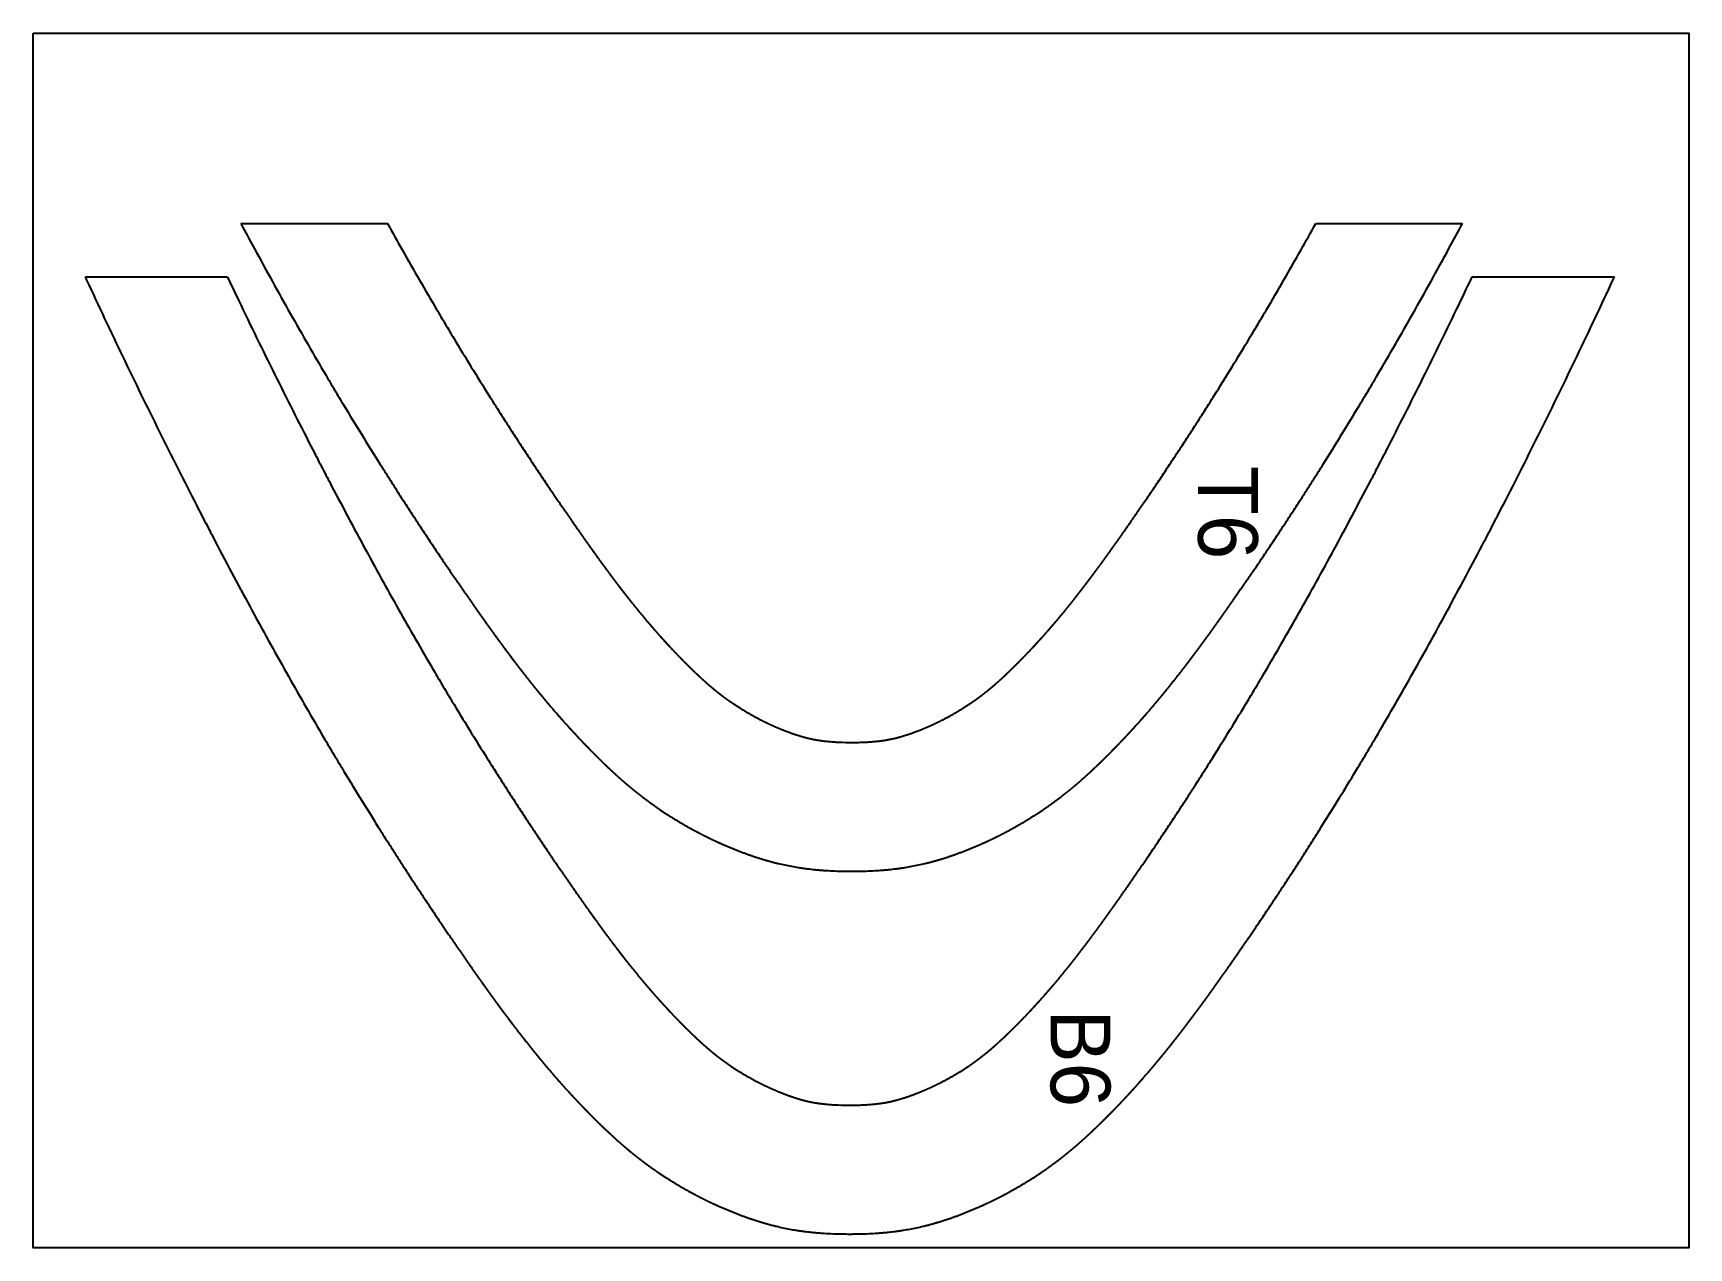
# Model space of a CAD drawing. Header units: inches. Extents: x -258 to 221, y -290 to -19.
# Drawn here: x -86.79 to -41.79, y -290.05 to -257.05 of the extents above; entities that cross this region are included whole.
import ezdxf

# ---------------------------------------------------------------- set-up
doc = ezdxf.new("R2010")
doc.units = ezdxf.units.IN
doc.header["$MEASUREMENT"] = 0

msp = doc.modelspace()

# ---------------------------------------------------------------- linework, layer by layer
for p, q in [((-81.146, -262.226), (-77.161, -262.226)), ((-51.934, -262.226), (-47.949, -262.226)), ((-85.381, -263.673), (-81.515, -263.673)), ((-47.682, -263.673), (-43.816, -263.673))]:
    msp.add_line(p, q)
msp.add_lwpolyline([(-86.793, -257.053), (-41.793, -257.053), (-41.793, -290.053), (-86.793, -290.053)], close=True)
at = {"color": 7, "linetype": 'Continuous', "lineweight": 25}
for points, degree, knots in [([(-81.146, -262.226), (-81.025, -262.452), (-80.738, -262.984), (-80.29, -263.802), (-79.805, -264.671), (-79.322, -265.517), (-78.92, -266.205), (-78.6, -266.746), (-78.275, -267.287), (-77.864, -267.961), (-77.445, -268.634), (-77.107, -269.169), (-76.851, -269.569), (-76.593, -269.967), (-76.377, -270.297), (-76.204, -270.561), (-76.073, -270.758), (-75.943, -270.954), (-75.812, -271.149), (-75.702, -271.313), (-75.612, -271.447), (-75.544, -271.546), (-75.47, -271.655), (-75.389, -271.773), (-75.316, -271.881), (-75.254, -271.972), (-75.221, -272.019), (-75.205, -272.043)], 3, [0.8168184, 0.8168184, 0.8168184, 0.8168184, 0.8281351, 0.8437605, 0.8593859, 0.8750113, 0.8906367, 0.8984494, 0.9062622, 0.9218876, 0.937513, 0.9453257, 0.9531384, 0.9609511, 0.9687638, 0.9726702, 0.9765765, 0.9804829, 0.9843892, 0.9882956, 0.9902488, 0.992202, 0.9941551, 0.9961083, 0.9980615, 0.9990381, 1.0000147, 1.0000147, 1.0000147, 1.0000147]), ([(-77.161, -262.226), (-77.026, -262.469), (-76.735, -262.989), (-76.29, -263.768), (-75.903, -264.432), (-75.594, -264.952), (-75.282, -265.474), (-74.885, -266.124), (-74.481, -266.773), (-74.155, -267.289), (-73.908, -267.674), (-73.66, -268.058), (-73.452, -268.377), (-73.284, -268.63), (-73.159, -268.82), (-73.033, -269.009), (-72.907, -269.198), (-72.8, -269.356), (-72.714, -269.484), (-72.649, -269.579), (-72.579, -269.683), (-72.5, -269.797), (-72.429, -269.902), (-72.368, -269.99), (-72.336, -270.037), (-72.32, -270.06)], 3, [0.8460109, 0.8460109, 0.8460109, 0.8460109, 0.8593667, 0.8749914, 0.8906161, 0.8984284, 0.9062408, 0.9218655, 0.9374902, 0.9453025, 0.9531148, 0.9609272, 0.9687395, 0.9726457, 0.9765519, 0.980458, 0.9843642, 0.9882704, 0.9902235, 0.9921765, 0.9941296, 0.9960827, 0.9980358, 0.9990123, 0.9999889, 0.9999889, 0.9999889, 0.9999889]), ([(-56.775, -270.06), (-56.766, -270.048), (-56.748, -270.022), (-56.715, -269.973), (-56.675, -269.914), (-56.629, -269.848), (-56.572, -269.765), (-56.509, -269.671), (-56.423, -269.546), (-56.315, -269.386), (-56.188, -269.197), (-56.062, -269.008), (-55.936, -268.819), (-55.81, -268.629), (-55.642, -268.375), (-55.434, -268.056), (-55.185, -267.672), (-54.939, -267.286), (-54.612, -266.769), (-54.207, -266.12), (-53.811, -265.469), (-53.498, -264.947), (-53.188, -264.426), (-52.801, -263.761), (-52.358, -262.984), (-52.068, -262.466), (-51.934, -262.226)], 3, [0.0000108, 0.0000108, 0.0000108, 0.0000108, 0.000499, 0.0009873, 0.0019638, 0.0029404, 0.0039169, 0.00587, 0.0078231, 0.0117293, 0.0156354, 0.0195416, 0.0234478, 0.0273539, 0.0312601, 0.0390724, 0.0468848, 0.0546971, 0.0625095, 0.0781341, 0.0937588, 0.1015711, 0.1093835, 0.1250082, 0.1406328, 0.1538315, 0.1538315, 0.1538315, 0.1538315]), ([(-53.89, -272.043), (-53.873, -272.018), (-53.837, -271.966), (-53.772, -271.87), (-53.696, -271.76), (-53.616, -271.642), (-53.526, -271.51), (-53.415, -271.345), (-53.283, -271.149), (-53.152, -270.953), (-53.021, -270.756), (-52.89, -270.559), (-52.717, -270.296), (-52.5, -269.965), (-52.243, -269.566), (-51.986, -269.166), (-51.647, -268.63), (-51.228, -267.957), (-50.817, -267.282), (-50.492, -266.74), (-50.171, -266.199), (-49.769, -265.51), (-49.286, -264.663), (-48.8, -263.793), (-48.353, -262.977), (-48.068, -262.448), (-47.949, -262.226)], 3, [-0.0000142, -0.0000142, -0.0000142, -0.0000142, 0.0009624, 0.001939, 0.0038922, 0.0058453, 0.0077985, 0.0117049, 0.0156112, 0.0195176, 0.0234239, 0.0273303, 0.0312367, 0.0390494, 0.0468621, 0.0546748, 0.0624875, 0.0781129, 0.0937384, 0.1015511, 0.1093638, 0.1249892, 0.1406147, 0.1562401, 0.1718655, 0.1829995, 0.1829995, 0.1829995, 0.1829995]), ([(-85.381, -263.673), (-85.367, -263.703), (-85.027, -264.437), (-84.522, -265.507), (-83.863, -266.867), (-83.365, -267.878), (-82.862, -268.882), (-82.439, -269.711), (-82.099, -270.37), (-81.757, -271.026), (-81.335, -271.826), (-80.835, -272.756), (-80.341, -273.657), (-79.855, -274.526), (-79.372, -275.372), (-78.971, -276.06), (-78.651, -276.601), (-78.326, -277.142), (-77.915, -277.816), (-77.496, -278.489), (-77.157, -279.024), (-76.902, -279.424), (-76.644, -279.822), (-76.428, -280.152), (-76.255, -280.416), (-76.124, -280.612), (-75.994, -280.809), (-75.863, -281.004), (-75.752, -281.168), (-75.662, -281.301), (-75.595, -281.4), (-75.521, -281.509), (-75.44, -281.628), (-75.367, -281.736), (-75.304, -281.826), (-75.272, -281.874), (-75.256, -281.898)], 3, [0.6861811, 0.6861811, 0.6861811, 0.6861811, 0.6875063, 0.7187571, 0.7343825, 0.750008, 0.7656334, 0.7812588, 0.7890715, 0.7968842, 0.8125096, 0.8281351, 0.8437605, 0.8593859, 0.8750113, 0.8906367, 0.8984494, 0.9062622, 0.9218876, 0.937513, 0.9453257, 0.9531384, 0.9609511, 0.9687638, 0.9726702, 0.9765765, 0.9804829, 0.9843892, 0.9882956, 0.9902488, 0.992202, 0.9941551, 0.9961083, 0.9980615, 0.9990381, 1.0000147, 1.0000147, 1.0000147, 1.0000147]), ([(-81.515, -263.673), (-81.411, -263.893), (-81.145, -264.448), (-80.718, -265.331), (-80.231, -266.32), (-79.739, -267.302), (-79.326, -268.113), (-78.993, -268.757), (-78.658, -269.399), (-78.246, -270.179), (-77.759, -271.086), (-77.279, -271.961), (-76.808, -272.804), (-76.341, -273.622), (-75.954, -274.286), (-75.645, -274.807), (-75.332, -275.329), (-74.936, -275.979), (-74.532, -276.628), (-74.205, -277.143), (-73.959, -277.529), (-73.711, -277.913), (-73.502, -278.231), (-73.335, -278.485), (-73.209, -278.675), (-73.083, -278.864), (-72.957, -279.053), (-72.851, -279.21), (-72.764, -279.339), (-72.7, -279.434), (-72.63, -279.537), (-72.551, -279.652), (-72.48, -279.757), (-72.419, -279.845), (-72.387, -279.892), (-72.371, -279.915)], 3, [0.7086018, 0.7086018, 0.7086018, 0.7086018, 0.7187446, 0.7343693, 0.749994, 0.7656186, 0.7812433, 0.7890557, 0.796868, 0.8124927, 0.8281174, 0.8437421, 0.8593667, 0.8749914, 0.8906161, 0.8984284, 0.9062408, 0.9218655, 0.9374902, 0.9453025, 0.9531148, 0.9609272, 0.9687395, 0.9726457, 0.9765519, 0.980458, 0.9843642, 0.9882704, 0.9902235, 0.9921765, 0.9941296, 0.9960827, 0.9980358, 0.9990123, 0.9999889, 0.9999889, 0.9999889, 0.9999889]), ([(-55.379, -277.748), (-55.332, -277.674), (-55.201, -277.472), (-54.989, -277.141), (-54.662, -276.624), (-54.258, -275.975), (-53.861, -275.324), (-53.548, -274.802), (-53.239, -274.28), (-52.852, -273.616), (-52.384, -272.796), (-51.913, -271.953), (-51.433, -271.076), (-50.945, -270.169), (-50.532, -269.387), (-50.198, -268.745), (-49.864, -268.1), (-49.451, -267.288), (-48.959, -266.306), (-48.471, -265.316), (-48.046, -264.438), (-47.784, -263.888), (-47.682, -263.673)], 3, [0.0423906, 0.0423906, 0.0423906, 0.0423906, 0.0468848, 0.0546971, 0.0625095, 0.0781341, 0.0937588, 0.1015711, 0.1093835, 0.1250082, 0.1406328, 0.1562575, 0.1718822, 0.1875069, 0.2031315, 0.2109439, 0.2187562, 0.2343809, 0.2500056, 0.2656302, 0.2812549, 0.2911614, 0.2911614, 0.2911614, 0.2911614]), ([(-51.241, -277.748), (-51.088, -277.499), (-50.855, -277.115), (-50.543, -276.595), (-50.222, -276.054), (-49.82, -275.365), (-49.337, -274.518), (-48.85, -273.647), (-48.357, -272.746), (-47.856, -271.815), (-47.433, -271.014), (-47.091, -270.358), (-46.75, -269.698), (-46.327, -268.868), (-45.824, -267.864), (-45.326, -266.852), (-44.668, -265.491), (-44.165, -264.426), (-43.827, -263.698), (-43.816, -263.673)], 3, [0.0793461, 0.0793461, 0.0793461, 0.0793461, 0.0937384, 0.1015511, 0.1093638, 0.1249892, 0.1406147, 0.1562401, 0.1718655, 0.1874909, 0.2031164, 0.2109291, 0.2187418, 0.2343672, 0.2499927, 0.2656181, 0.2812435, 0.3124944, 0.3135777, 0.3135777, 0.3135777, 0.3135777]), ([(-72.32, -270.06), (-72.174, -270.273), (-71.971, -270.564), (-71.862, -270.719), (-71.778, -270.839), (-71.706, -270.94), (-71.661, -271.004), (-71.638, -271.035), (-71.626, -271.052), (-71.616, -271.065), (-71.604, -271.083), (-71.589, -271.103), (-71.563, -271.141), (-71.509, -271.215), (-71.428, -271.328), (-71.336, -271.454), (-71.245, -271.577), (-71.156, -271.697), (-71.069, -271.815), (-70.993, -271.915), (-70.946, -271.978), (-70.919, -272.013), (-70.899, -272.039), (-70.874, -272.072), (-70.844, -272.111), (-70.79, -272.181), (-70.707, -272.288), (-70.613, -272.408), (-70.497, -272.554), (-70.36, -272.724), (-70.259, -272.846), (-70.209, -272.906), (-70.182, -272.939), (-70.16, -272.965), (-70.136, -272.994), (-70.106, -273.029), (-70.052, -273.092), (-69.944, -273.218), (-69.775, -273.41), (-69.604, -273.599), (-69.482, -273.731), (-69.384, -273.835), (-69.281, -273.942), (-69.18, -274.047), (-69.092, -274.136), (-69.035, -274.193), (-69.004, -274.224), (-68.979, -274.249), (-68.952, -274.276), (-68.918, -274.309), (-68.858, -274.367), (-68.767, -274.454), (-68.68, -274.535), (-68.626, -274.585), (-68.597, -274.612), (-68.574, -274.632), (-68.547, -274.656), (-68.515, -274.685), (-68.456, -274.737), (-68.367, -274.813), (-68.28, -274.886), (-68.219, -274.935), (-68.159, -274.982), (-68.07, -275.051), (-67.942, -275.146), (-67.703, -275.312), (-67.373, -275.516), (-67.116, -275.657), (-66.97, -275.732), (-66.853, -275.789), (-66.729, -275.847), (-66.577, -275.915), (-66.368, -276.001), (-66.074, -276.109), (-65.902, -276.16)], 2, [0.0000881, 0.0000881, 0.0000881, 0.0469268, 0.0703461, 0.085959, 0.1015719, 0.1132815, 0.1191364, 0.1220638, 0.1240154, 0.125967, 0.1279186, 0.130846, 0.1367008, 0.1484105, 0.1640234, 0.1796363, 0.1952492, 0.210862, 0.2264749, 0.2381846, 0.2440394, 0.2479426, 0.2518458, 0.2557491, 0.2616039, 0.2733136, 0.2889264, 0.3045393, 0.3279586, 0.351378, 0.3630876, 0.3689425, 0.3728457, 0.3767489, 0.3806521, 0.3865069, 0.3982166, 0.4216359, 0.4528617, 0.476281, 0.4918939, 0.5075068, 0.5231196, 0.5387325, 0.5504422, 0.556297, 0.5602002, 0.5641035, 0.5680067, 0.5738615, 0.5855712, 0.6011841, 0.6128937, 0.6187485, 0.6226518, 0.626555, 0.6304582, 0.636313, 0.6480227, 0.6636356, 0.6753452, 0.6831517, 0.6948613, 0.7104742, 0.7338935, 0.7807322, 0.8275708, 0.8509901, 0.866603, 0.8822159, 0.8978288, 0.9212481, 0.9524739, 0.9993125, 0.9993125, 0.9993125]), ([(-63.193, -276.16), (-63.02, -276.109), (-62.726, -276.001), (-62.516, -275.914), (-62.365, -275.847), (-62.242, -275.789), (-62.124, -275.731), (-61.979, -275.657), (-61.721, -275.516), (-61.391, -275.312), (-61.153, -275.146), (-61.025, -275.051), (-60.936, -274.982), (-60.876, -274.935), (-60.815, -274.885), (-60.728, -274.813), (-60.638, -274.736), (-60.58, -274.685), (-60.547, -274.656), (-60.521, -274.632), (-60.498, -274.611), (-60.468, -274.584), (-60.414, -274.535), (-60.327, -274.453), (-60.237, -274.366), (-60.177, -274.308), (-60.143, -274.275), (-60.116, -274.248), (-60.091, -274.224), (-60.06, -274.193), (-60.003, -274.136), (-59.915, -274.046), (-59.813, -273.942), (-59.711, -273.834), (-59.613, -273.731), (-59.49, -273.598), (-59.32, -273.41), (-59.151, -273.218), (-59.043, -273.092), (-58.989, -273.029), (-58.959, -272.993), (-58.935, -272.965), (-58.913, -272.939), (-58.886, -272.906), (-58.836, -272.846), (-58.735, -272.723), (-58.598, -272.554), (-58.482, -272.408), (-58.388, -272.288), (-58.305, -272.181), (-58.251, -272.11), (-58.221, -272.071), (-58.196, -272.039), (-58.176, -272.012), (-58.149, -271.978), (-58.102, -271.915), (-58.026, -271.814), (-57.939, -271.697), (-57.85, -271.577), (-57.759, -271.454), (-57.667, -271.327), (-57.586, -271.214), (-57.532, -271.141), (-57.506, -271.103), (-57.491, -271.083), (-57.479, -271.065), (-57.469, -271.052), (-57.457, -271.035), (-57.435, -271.004), (-57.389, -270.941), (-57.318, -270.839), (-57.233, -270.72), (-57.125, -270.565), (-56.921, -270.273), (-56.775, -270.06)], 2, [0.0006758, 0.0006758, 0.0006758, 0.0475148, 0.0787408, 0.1021603, 0.1177733, 0.1333863, 0.1489993, 0.1724188, 0.2192578, 0.2660968, 0.2895163, 0.3051293, 0.316839, 0.3246455, 0.3363552, 0.3519682, 0.363678, 0.3695329, 0.3734361, 0.3773394, 0.3812426, 0.3870975, 0.3988072, 0.4144202, 0.42613, 0.4319849, 0.4358881, 0.4397914, 0.4436946, 0.4495495, 0.4612592, 0.4768722, 0.4924852, 0.5080982, 0.5237112, 0.5471307, 0.5783567, 0.6017762, 0.6134859, 0.6193408, 0.6232441, 0.6271473, 0.6310506, 0.6369054, 0.6486152, 0.6720347, 0.6954542, 0.7110672, 0.7266802, 0.7383899, 0.7442448, 0.748148, 0.7520513, 0.7559545, 0.7618094, 0.7735192, 0.7891322, 0.8047452, 0.8203582, 0.8359711, 0.8515841, 0.8632939, 0.8691488, 0.8720762, 0.8740278, 0.8759795, 0.8779311, 0.8808585, 0.8867134, 0.8984231, 0.9140361, 0.9296491, 0.9530686, 0.9999076, 0.9999076, 0.9999076]), ([(-75.205, -272.043), (-75.053, -272.263), (-74.839, -272.57), (-74.725, -272.733), (-74.635, -272.86), (-74.558, -272.968), (-74.51, -273.036), (-74.486, -273.07), (-74.473, -273.088), (-74.463, -273.102), (-74.449, -273.121), (-74.433, -273.143), (-74.405, -273.183), (-74.348, -273.262), (-74.26, -273.384), (-74.16, -273.521), (-74.062, -273.654), (-73.965, -273.786), (-73.869, -273.914), (-73.786, -274.025), (-73.733, -274.095), (-73.706, -274.129), (-73.692, -274.149), (-73.68, -274.164), (-73.666, -274.182), (-73.65, -274.204), (-73.619, -274.243), (-73.559, -274.322), (-73.465, -274.442), (-73.359, -274.578), (-73.227, -274.745), (-73.07, -274.939), (-72.952, -275.081), (-72.894, -275.151), (-72.862, -275.19), (-72.836, -275.221), (-72.808, -275.254), (-72.773, -275.296), (-72.709, -275.37), (-72.611, -275.485), (-72.497, -275.615), (-72.354, -275.776), (-72.181, -275.967), (-72.051, -276.108), (-71.977, -276.186), (-71.919, -276.248), (-71.858, -276.312), (-71.783, -276.391), (-71.676, -276.5), (-71.57, -276.608), (-71.502, -276.676), (-71.464, -276.714), (-71.434, -276.744), (-71.399, -276.777), (-71.358, -276.818), (-71.283, -276.891), (-71.168, -277.001), (-71.054, -277.108), (-70.981, -277.174), (-70.941, -277.211), (-70.909, -277.24), (-70.872, -277.273), (-70.827, -277.313), (-70.745, -277.385), (-70.617, -277.494), (-70.49, -277.6), (-70.398, -277.674), (-70.325, -277.731), (-70.248, -277.791), (-70.151, -277.865), (-70.013, -277.967), (-69.854, -278.08), (-69.692, -278.19), (-69.531, -278.296), (-69.327, -278.424), (-69.037, -278.596), (-68.74, -278.757), (-68.547, -278.856), (-68.438, -278.91), (-68.351, -278.952), (-68.26, -278.995), (-68.147, -279.047), (-67.943, -279.138), (-67.624, -279.269), (-67.303, -279.386), (-67.095, -279.455), (-66.991, -279.487), (-66.939, -279.503), (-66.913, -279.511), (-66.895, -279.516), (-66.889, -279.518)], 2, [-0.000116, -0.000116, -0.000116, 0.046799, 0.070257, 0.085895, 0.101534, 0.113263, 0.119127, 0.122059, 0.124014, 0.125969, 0.127924, 0.130856, 0.13672, 0.148449, 0.164088, 0.179726, 0.195364, 0.211003, 0.226641, 0.23837, 0.244234, 0.247167, 0.249121, 0.251076, 0.253031, 0.255963, 0.261828, 0.273556, 0.289195, 0.304833, 0.328291, 0.351749, 0.363477, 0.369342, 0.373251, 0.377161, 0.381071, 0.386935, 0.398664, 0.414302, 0.429941, 0.453398, 0.476856, 0.488585, 0.496404, 0.504223, 0.512042, 0.523771, 0.53941, 0.551138, 0.557003, 0.560913, 0.564822, 0.568732, 0.574596, 0.586325, 0.601963, 0.613692, 0.619557, 0.623466, 0.627376, 0.631285, 0.63715, 0.648879, 0.664517, 0.676246, 0.684065, 0.691884, 0.699703, 0.711432, 0.727071, 0.742709, 0.758348, 0.773986, 0.797444, 0.82872, 0.852178, 0.863907, 0.871726, 0.879545, 0.887365, 0.899093, 0.922551, 0.953828, 0.977285, 0.989014, 0.994879, 0.997811, 0.999277, 1.000743, 1.000743, 1.000743]), ([(-62.204, -279.518), (-62.198, -279.516), (-62.18, -279.51), (-62.154, -279.503), (-62.102, -279.487), (-61.998, -279.454), (-61.79, -279.385), (-61.469, -279.268), (-61.15, -279.137), (-60.946, -279.046), (-60.833, -278.994), (-60.743, -278.951), (-60.656, -278.909), (-60.547, -278.856), (-60.354, -278.757), (-60.057, -278.595), (-59.767, -278.423), (-59.563, -278.295), (-59.402, -278.19), (-59.24, -278.079), (-59.081, -277.966), (-58.943, -277.865), (-58.846, -277.791), (-58.769, -277.73), (-58.696, -277.673), (-58.604, -277.599), (-58.477, -277.493), (-58.349, -277.384), (-58.268, -277.312), (-58.223, -277.272), (-58.185, -277.239), (-58.154, -277.21), (-58.113, -277.174), (-58.041, -277.107), (-57.927, -277), (-57.811, -276.89), (-57.737, -276.817), (-57.695, -276.777), (-57.661, -276.743), (-57.631, -276.713), (-57.593, -276.675), (-57.524, -276.607), (-57.418, -276.499), (-57.312, -276.39), (-57.236, -276.311), (-57.175, -276.247), (-57.117, -276.186), (-57.044, -276.108), (-56.913, -275.967), (-56.74, -275.776), (-56.598, -275.615), (-56.484, -275.484), (-56.385, -275.37), (-56.322, -275.295), (-56.287, -275.254), (-56.259, -275.22), (-56.233, -275.19), (-56.201, -275.151), (-56.142, -275.081), (-56.025, -274.939), (-55.868, -274.744), (-55.736, -274.577), (-55.629, -274.442), (-55.536, -274.321), (-55.475, -274.243), (-55.445, -274.203), (-55.428, -274.181), (-55.415, -274.163), (-55.403, -274.148), (-55.388, -274.129), (-55.362, -274.094), (-55.309, -274.025), (-55.226, -273.914), (-55.13, -273.785), (-55.033, -273.654), (-54.935, -273.52), (-54.835, -273.384), (-54.747, -273.262), (-54.69, -273.183), (-54.661, -273.143), (-54.646, -273.121), (-54.632, -273.102), (-54.622, -273.088), (-54.609, -273.07), (-54.585, -273.036), (-54.547, -272.983), (-54.504, -272.922), (-54.449, -272.845), (-54.371, -272.734), (-54.256, -272.57), (-54.042, -272.264), (-53.89, -272.043)], 2, [-0.000723, -0.000723, -0.000723, 0.000744, 0.00221, 0.005142, 0.011006, 0.022735, 0.046192, 0.077468, 0.100926, 0.112654, 0.120473, 0.128293, 0.136112, 0.14784, 0.171298, 0.202574, 0.226031, 0.241669, 0.257308, 0.272946, 0.288584, 0.300313, 0.308132, 0.315951, 0.32377, 0.335499, 0.351137, 0.362865, 0.36873, 0.372639, 0.376549, 0.380458, 0.386323, 0.398051, 0.413689, 0.425418, 0.431282, 0.435192, 0.439102, 0.443011, 0.448875, 0.460604, 0.476242, 0.487971, 0.49579, 0.503609, 0.511428, 0.523157, 0.546614, 0.570071, 0.58571, 0.601348, 0.613076, 0.618941, 0.62285, 0.62676, 0.630669, 0.636534, 0.648262, 0.67172, 0.695177, 0.710815, 0.726453, 0.738182, 0.744046, 0.746978, 0.748933, 0.750888, 0.752843, 0.755775, 0.761639, 0.773368, 0.789006, 0.804644, 0.820282, 0.835921, 0.851559, 0.863287, 0.869152, 0.872084, 0.874039, 0.875993, 0.877948, 0.88088, 0.886745, 0.894564, 0.902383, 0.914111, 0.92975, 0.953207, 1.000122, 1.000122, 1.000122]), ([(-65.902, -276.16), (-65.892, -276.163), (-65.87, -276.169), (-65.845, -276.177), (-65.827, -276.181), (-65.818, -276.184), (-65.814, -276.185), (-65.813, -276.185), (-65.806, -276.187), (-65.798, -276.189), (-65.783, -276.193), (-65.765, -276.198), (-65.743, -276.203), (-65.714, -276.21), (-65.678, -276.219), (-65.619, -276.232), (-65.557, -276.244), (-65.499, -276.254), (-65.453, -276.262), (-65.415, -276.267), (-65.387, -276.271), (-65.371, -276.274), (-65.358, -276.275), (-65.349, -276.277), (-65.335, -276.278), (-65.31, -276.282), (-65.271, -276.286), (-65.219, -276.292), (-65.18, -276.296), (-65.161, -276.297)], 3, [0.004947, 0.004947, 0.004947, 0.004947, 0.0359617, 0.0669765, 0.0979913, 0.1134986, 0.1212523, 0.1251292, 0.129006, 0.1445134, 0.1600208, 0.1910356, 0.2220503, 0.2530651, 0.3150946, 0.3771241, 0.5011832, 0.5632127, 0.6252423, 0.6872718, 0.7182865, 0.7337939, 0.7493013, 0.7648087, 0.7803161, 0.8113308, 0.8733604, 0.9353899, 0.9974194, 0.9974194, 0.9974194, 0.9974194]), ([(-65.161, -276.297), (-65.112, -276.302), (-65.016, -276.309), (-64.813, -276.319), (-64.602, -276.323), (-64.386, -276.321), (-64.231, -276.317), (-64.079, -276.309), (-63.983, -276.302), (-63.934, -276.297)], 3, [0.00007817, 0.00007817, 0.00007817, 0.00007817, 0.00482458, 0.00957099, 0.01906381, 0.02381022, 0.02855663, 0.03330304, 0.03804945, 0.03804945, 0.03804945, 0.03804945]), ([(-63.934, -276.297), (-63.915, -276.296), (-63.876, -276.292), (-63.825, -276.286), (-63.786, -276.282), (-63.757, -276.278), (-63.739, -276.276), (-63.714, -276.272), (-63.683, -276.268), (-63.629, -276.259), (-63.568, -276.249), (-63.505, -276.237), (-63.46, -276.228), (-63.415, -276.218), (-63.371, -276.208), (-63.335, -276.199), (-63.311, -276.193), (-63.295, -276.189), (-63.285, -276.186), (-63.269, -276.182), (-63.246, -276.176), (-63.221, -276.168), (-63.202, -276.163), (-63.193, -276.16)], 3, [0.0023835, 0.0023835, 0.0023835, 0.0023835, 0.0644018, 0.12642, 0.1884382, 0.2194473, 0.2504564, 0.2814655, 0.3124747, 0.3744929, 0.4985293, 0.5605475, 0.6225658, 0.684584, 0.7466022, 0.8086204, 0.8396295, 0.8551341, 0.8706386, 0.9016478, 0.9326569, 0.963666, 0.9946751, 0.9946751, 0.9946751, 0.9946751]), ([(-56.825, -279.915), (-56.817, -279.902), (-56.799, -279.877), (-56.766, -279.828), (-56.725, -279.769), (-56.68, -279.703), (-56.623, -279.62), (-56.559, -279.526), (-56.474, -279.4), (-56.366, -279.241), (-56.239, -279.052), (-56.113, -278.863), (-55.986, -278.674), (-55.861, -278.484), (-55.693, -278.23), (-55.533, -277.984), (-55.414, -277.802), (-55.379, -277.748)], 3, [0.00001075, 0.00001075, 0.00001075, 0.00001075, 0.00049902, 0.00098729, 0.00196384, 0.00294038, 0.00391692, 0.00587001, 0.00782309, 0.01172926, 0.01563543, 0.0195416, 0.02344777, 0.02735393, 0.0312601, 0.03907244, 0.04239061, 0.04239061, 0.04239061, 0.04239061]), ([(-53.941, -281.898), (-53.924, -281.872), (-53.888, -281.821), (-53.823, -281.725), (-53.747, -281.615), (-53.667, -281.497), (-53.577, -281.364), (-53.466, -281.2), (-53.334, -281.004), (-53.202, -280.808), (-53.071, -280.611), (-52.941, -280.414), (-52.767, -280.151), (-52.551, -279.82), (-52.293, -279.421), (-52.037, -279.021), (-51.698, -278.485), (-51.433, -278.06), (-51.254, -277.769), (-51.241, -277.748)], 3, [-0.0000142, -0.0000142, -0.0000142, -0.0000142, 0.00096239, 0.00193898, 0.00389216, 0.00584533, 0.00779851, 0.01170487, 0.01561123, 0.01951758, 0.02342394, 0.0273303, 0.03123666, 0.03904937, 0.04686209, 0.0546748, 0.06248752, 0.07811294, 0.07934609, 0.07934609, 0.07934609, 0.07934609]), ([(-66.889, -279.518), (-66.885, -279.519), (-66.879, -279.521), (-66.863, -279.526), (-66.838, -279.533), (-66.802, -279.543), (-66.761, -279.555), (-66.721, -279.565), (-66.676, -279.577), (-66.617, -279.593), (-66.512, -279.619), (-66.363, -279.652), (-66.18, -279.688), (-66.033, -279.714), (-65.927, -279.73), (-65.868, -279.738), (-65.822, -279.745), (-65.781, -279.75), (-65.725, -279.757), (-65.654, -279.765), (-65.582, -279.773), (-65.531, -279.778), (-65.506, -279.78), (-65.493, -279.782), (-65.485, -279.782), (-65.482, -279.783), (-65.48, -279.783)], 3, [-0.005576, -0.005576, -0.005576, -0.005576, 0.002302, 0.01018, 0.025936, 0.057447, 0.088959, 0.12047, 0.151982, 0.183493, 0.246516, 0.372562, 0.498608, 0.624654, 0.687677, 0.719189, 0.7507, 0.782212, 0.813723, 0.876746, 0.939769, 0.971281, 0.987036, 0.994914, 0.998853, 1.002792, 1.002792, 1.002792, 1.002792]), ([(-65.48, -279.783), (-65.478, -279.783), (-65.474, -279.783), (-65.463, -279.784), (-65.446, -279.786), (-65.41, -279.789), (-65.339, -279.794), (-65.198, -279.804), (-64.923, -279.818), (-64.658, -279.822), (-64.436, -279.821), (-64.286, -279.82), (-64.094, -279.814), (-63.896, -279.804), (-63.756, -279.794), (-63.685, -279.789), (-63.649, -279.786), (-63.631, -279.784), (-63.622, -279.783), (-63.617, -279.783), (-63.615, -279.783), (-63.614, -279.783)], 3, [-0.00008231, -0.00008231, -0.00008231, -0.00008231, 0.00006722, 0.00021674, 0.0005158, 0.00111391, 0.00231013, 0.00470256, 0.00948744, 0.01905718, 0.02144962, 0.02384205, 0.02862693, 0.0334118, 0.03580424, 0.03700045, 0.03759856, 0.03789762, 0.03804715, 0.03812191, 0.03819667, 0.03819667, 0.03819667, 0.03819667]), ([(-63.614, -279.783), (-63.612, -279.783), (-63.609, -279.782), (-63.602, -279.781), (-63.589, -279.78), (-63.563, -279.778), (-63.511, -279.773), (-63.439, -279.765), (-63.368, -279.757), (-63.311, -279.749), (-63.27, -279.744), (-63.224, -279.738), (-63.165, -279.729), (-63.06, -279.713), (-62.913, -279.688), (-62.732, -279.652), (-62.584, -279.619), (-62.479, -279.593), (-62.417, -279.577), (-62.361, -279.562), (-62.305, -279.547), (-62.254, -279.532), (-62.229, -279.525), (-62.214, -279.52), (-62.208, -279.519), (-62.204, -279.518)], 3, [-0.002562, -0.002562, -0.002562, -0.002562, 0.001377, 0.005316, 0.013193, 0.028949, 0.06046, 0.123483, 0.186505, 0.218017, 0.249528, 0.281039, 0.312551, 0.375573, 0.501618, 0.627663, 0.753709, 0.816731, 0.848242, 0.879754, 0.942776, 0.974288, 0.990043, 0.997921, 1.005799, 1.005799, 1.005799, 1.005799]), ([(-72.371, -279.915), (-72.225, -280.127), (-72.022, -280.419), (-71.913, -280.574), (-71.828, -280.694), (-71.757, -280.795), (-71.711, -280.858), (-71.689, -280.89), (-71.677, -280.907), (-71.667, -280.92), (-71.655, -280.937), (-71.64, -280.958), (-71.613, -280.995), (-71.56, -281.069), (-71.478, -281.182), (-71.386, -281.309), (-71.296, -281.432), (-71.207, -281.552), (-71.119, -281.669), (-71.044, -281.77), (-70.996, -281.833), (-70.97, -281.867), (-70.949, -281.894), (-70.925, -281.926), (-70.895, -281.965), (-70.841, -282.036), (-70.758, -282.143), (-70.664, -282.263), (-70.548, -282.409), (-70.411, -282.578), (-70.31, -282.701), (-70.26, -282.761), (-70.232, -282.794), (-70.211, -282.82), (-70.186, -282.848), (-70.157, -282.884), (-70.103, -282.947), (-69.995, -283.073), (-69.826, -283.265), (-69.655, -283.453), (-69.533, -283.586), (-69.435, -283.69), (-69.332, -283.797), (-69.231, -283.901), (-69.142, -283.991), (-69.086, -284.048), (-69.054, -284.079), (-69.03, -284.103), (-69.002, -284.13), (-68.969, -284.163), (-68.909, -284.222), (-68.818, -284.308), (-68.731, -284.39), (-68.677, -284.439), (-68.647, -284.467), (-68.625, -284.487), (-68.598, -284.511), (-68.565, -284.54), (-68.507, -284.591), (-68.418, -284.668), (-68.331, -284.74), (-68.269, -284.79), (-68.21, -284.837), (-68.121, -284.906), (-67.992, -285.001), (-67.754, -285.167), (-67.424, -285.371), (-67.167, -285.512), (-67.021, -285.586), (-66.903, -285.644), (-66.78, -285.702), (-66.628, -285.769), (-66.418, -285.856), (-66.124, -285.964), (-65.953, -286.015)], 2, [0.0000881, 0.0000881, 0.0000881, 0.0469268, 0.0703461, 0.085959, 0.1015719, 0.1132815, 0.1191364, 0.1220638, 0.1240154, 0.125967, 0.1279186, 0.130846, 0.1367008, 0.1484105, 0.1640234, 0.1796363, 0.1952492, 0.210862, 0.2264749, 0.2381846, 0.2440394, 0.2479426, 0.2518458, 0.2557491, 0.2616039, 0.2733136, 0.2889264, 0.3045393, 0.3279586, 0.351378, 0.3630876, 0.3689425, 0.3728457, 0.3767489, 0.3806521, 0.3865069, 0.3982166, 0.4216359, 0.4528617, 0.476281, 0.4918939, 0.5075068, 0.5231196, 0.5387325, 0.5504422, 0.556297, 0.5602002, 0.5641035, 0.5680067, 0.5738615, 0.5855712, 0.6011841, 0.6128937, 0.6187485, 0.6226518, 0.626555, 0.6304582, 0.636313, 0.6480227, 0.6636356, 0.6753452, 0.6831517, 0.6948613, 0.7104742, 0.7338935, 0.7807322, 0.8275708, 0.8509901, 0.866603, 0.8822159, 0.8978288, 0.9212481, 0.9524739, 0.9993125, 0.9993125, 0.9993125]), ([(-63.243, -286.015), (-63.071, -285.964), (-62.777, -285.855), (-62.567, -285.769), (-62.416, -285.701), (-62.293, -285.644), (-62.175, -285.586), (-62.029, -285.511), (-61.772, -285.371), (-61.442, -285.167), (-61.204, -285.001), (-61.075, -284.906), (-60.987, -284.837), (-60.927, -284.789), (-60.865, -284.74), (-60.778, -284.668), (-60.689, -284.591), (-60.631, -284.54), (-60.598, -284.511), (-60.572, -284.487), (-60.549, -284.466), (-60.519, -284.439), (-60.465, -284.389), (-60.378, -284.308), (-60.287, -284.221), (-60.228, -284.163), (-60.194, -284.13), (-60.167, -284.103), (-60.142, -284.079), (-60.11, -284.047), (-60.054, -283.991), (-59.965, -283.901), (-59.864, -283.797), (-59.761, -283.689), (-59.664, -283.585), (-59.541, -283.453), (-59.371, -283.265), (-59.202, -283.072), (-59.094, -282.947), (-59.04, -282.883), (-59.01, -282.848), (-58.986, -282.82), (-58.964, -282.794), (-58.936, -282.761), (-58.886, -282.701), (-58.786, -282.578), (-58.649, -282.409), (-58.532, -282.262), (-58.439, -282.143), (-58.355, -282.035), (-58.302, -281.965), (-58.272, -281.926), (-58.247, -281.894), (-58.227, -281.867), (-58.2, -281.832), (-58.152, -281.769), (-58.077, -281.669), (-57.99, -281.552), (-57.901, -281.432), (-57.81, -281.308), (-57.718, -281.182), (-57.636, -281.069), (-57.583, -280.995), (-57.556, -280.958), (-57.542, -280.937), (-57.529, -280.92), (-57.52, -280.907), (-57.508, -280.89), (-57.485, -280.859), (-57.44, -280.795), (-57.369, -280.694), (-57.284, -280.575), (-57.176, -280.42), (-56.972, -280.128), (-56.825, -279.915)], 2, [0.0006758, 0.0006758, 0.0006758, 0.0475148, 0.0787408, 0.1021603, 0.1177733, 0.1333863, 0.1489993, 0.1724188, 0.2192578, 0.2660968, 0.2895163, 0.3051293, 0.316839, 0.3246455, 0.3363552, 0.3519682, 0.363678, 0.3695329, 0.3734361, 0.3773394, 0.3812426, 0.3870975, 0.3988072, 0.4144202, 0.42613, 0.4319849, 0.4358881, 0.4397914, 0.4436946, 0.4495495, 0.4612592, 0.4768722, 0.4924852, 0.5080982, 0.5237112, 0.5471307, 0.5783567, 0.6017762, 0.6134859, 0.6193408, 0.6232441, 0.6271473, 0.6310506, 0.6369054, 0.6486152, 0.6720347, 0.6954542, 0.7110672, 0.7266802, 0.7383899, 0.7442448, 0.748148, 0.7520513, 0.7559545, 0.7618094, 0.7735192, 0.7891322, 0.8047452, 0.8203582, 0.8359711, 0.8515841, 0.8632939, 0.8691488, 0.8720762, 0.8740278, 0.8759795, 0.8779311, 0.8808585, 0.8867134, 0.8984231, 0.9140361, 0.9296491, 0.9530686, 0.9999076, 0.9999076, 0.9999076]), ([(-75.256, -281.898), (-75.104, -282.118), (-74.89, -282.425), (-74.776, -282.588), (-74.686, -282.715), (-74.609, -282.823), (-74.561, -282.891), (-74.537, -282.924), (-74.523, -282.943), (-74.513, -282.957), (-74.5, -282.976), (-74.484, -282.998), (-74.456, -283.038), (-74.398, -283.117), (-74.31, -283.239), (-74.211, -283.375), (-74.113, -283.509), (-74.016, -283.641), (-73.919, -283.769), (-73.836, -283.88), (-73.783, -283.95), (-73.757, -283.984), (-73.742, -284.003), (-73.731, -284.018), (-73.717, -284.037), (-73.7, -284.059), (-73.67, -284.098), (-73.61, -284.177), (-73.516, -284.297), (-73.41, -284.433), (-73.278, -284.599), (-73.12, -284.794), (-73.003, -284.936), (-72.945, -285.006), (-72.912, -285.045), (-72.887, -285.075), (-72.858, -285.109), (-72.823, -285.15), (-72.76, -285.225), (-72.661, -285.34), (-72.548, -285.47), (-72.405, -285.631), (-72.232, -285.822), (-72.101, -285.963), (-72.028, -286.041), (-71.97, -286.103), (-71.909, -286.167), (-71.833, -286.246), (-71.727, -286.355), (-71.621, -286.462), (-71.553, -286.531), (-71.515, -286.569), (-71.484, -286.598), (-71.45, -286.632), (-71.409, -286.673), (-71.334, -286.746), (-71.218, -286.856), (-71.104, -286.962), (-71.032, -287.029), (-70.991, -287.066), (-70.96, -287.094), (-70.923, -287.128), (-70.877, -287.168), (-70.795, -287.24), (-70.668, -287.349), (-70.541, -287.455), (-70.449, -287.528), (-70.376, -287.586), (-70.299, -287.646), (-70.202, -287.72), (-70.064, -287.822), (-69.905, -287.935), (-69.743, -288.045), (-69.582, -288.15), (-69.378, -288.279), (-69.088, -288.451), (-68.791, -288.612), (-68.597, -288.711), (-68.489, -288.765), (-68.402, -288.807), (-68.311, -288.85), (-68.198, -288.902), (-67.994, -288.992), (-67.675, -289.123), (-67.354, -289.241), (-67.146, -289.31), (-67.042, -289.342), (-66.99, -289.358), (-66.964, -289.366), (-66.946, -289.371), (-66.939, -289.373)], 2, [-0.000116, -0.000116, -0.000116, 0.046799, 0.070257, 0.085895, 0.101534, 0.113263, 0.119127, 0.122059, 0.124014, 0.125969, 0.127924, 0.130856, 0.13672, 0.148449, 0.164088, 0.179726, 0.195364, 0.211003, 0.226641, 0.23837, 0.244234, 0.247167, 0.249121, 0.251076, 0.253031, 0.255963, 0.261828, 0.273556, 0.289195, 0.304833, 0.328291, 0.351749, 0.363477, 0.369342, 0.373251, 0.377161, 0.381071, 0.386935, 0.398664, 0.414302, 0.429941, 0.453398, 0.476856, 0.488585, 0.496404, 0.504223, 0.512042, 0.523771, 0.53941, 0.551138, 0.557003, 0.560913, 0.564822, 0.568732, 0.574596, 0.586325, 0.601963, 0.613692, 0.619557, 0.623466, 0.627376, 0.631285, 0.63715, 0.648879, 0.664517, 0.676246, 0.684065, 0.691884, 0.699703, 0.711432, 0.727071, 0.742709, 0.758348, 0.773986, 0.797444, 0.82872, 0.852178, 0.863907, 0.871726, 0.879545, 0.887365, 0.899093, 0.922551, 0.953828, 0.977285, 0.989014, 0.994879, 0.997811, 0.999277, 1.000743, 1.000743, 1.000743]), ([(-62.255, -289.373), (-62.249, -289.371), (-62.231, -289.365), (-62.205, -289.357), (-62.153, -289.342), (-62.049, -289.309), (-61.841, -289.24), (-61.519, -289.123), (-61.201, -288.992), (-60.997, -288.901), (-60.884, -288.849), (-60.793, -288.806), (-60.706, -288.764), (-60.598, -288.711), (-60.404, -288.612), (-60.108, -288.45), (-59.817, -288.278), (-59.613, -288.15), (-59.453, -288.045), (-59.291, -287.934), (-59.131, -287.821), (-58.994, -287.719), (-58.897, -287.646), (-58.819, -287.585), (-58.747, -287.528), (-58.655, -287.454), (-58.527, -287.348), (-58.4, -287.239), (-58.318, -287.167), (-58.273, -287.127), (-58.236, -287.094), (-58.204, -287.065), (-58.164, -287.028), (-58.091, -286.962), (-57.977, -286.855), (-57.862, -286.745), (-57.787, -286.672), (-57.746, -286.631), (-57.712, -286.598), (-57.681, -286.568), (-57.643, -286.53), (-57.575, -286.462), (-57.469, -286.354), (-57.363, -286.245), (-57.287, -286.166), (-57.226, -286.102), (-57.168, -286.04), (-57.095, -285.963), (-56.964, -285.821), (-56.791, -285.631), (-56.648, -285.469), (-56.535, -285.339), (-56.436, -285.224), (-56.373, -285.15), (-56.338, -285.109), (-56.309, -285.075), (-56.284, -285.044), (-56.251, -285.006), (-56.193, -284.936), (-56.076, -284.793), (-55.918, -284.599), (-55.786, -284.432), (-55.68, -284.297), (-55.586, -284.176), (-55.526, -284.098), (-55.496, -284.058), (-55.479, -284.036), (-55.465, -284.018), (-55.454, -284.003), (-55.439, -283.984), (-55.413, -283.949), (-55.36, -283.879), (-55.277, -283.769), (-55.181, -283.64), (-55.084, -283.509), (-54.985, -283.375), (-54.886, -283.239), (-54.798, -283.117), (-54.741, -283.038), (-54.712, -282.998), (-54.696, -282.976), (-54.683, -282.957), (-54.673, -282.943), (-54.66, -282.924), (-54.636, -282.891), (-54.598, -282.838), (-54.555, -282.777), (-54.5, -282.699), (-54.421, -282.588), (-54.307, -282.425), (-54.093, -282.119), (-53.941, -281.898)], 2, [-0.000723, -0.000723, -0.000723, 0.000744, 0.00221, 0.005142, 0.011006, 0.022735, 0.046192, 0.077468, 0.100926, 0.112654, 0.120473, 0.128293, 0.136112, 0.14784, 0.171298, 0.202574, 0.226031, 0.241669, 0.257308, 0.272946, 0.288584, 0.300313, 0.308132, 0.315951, 0.32377, 0.335499, 0.351137, 0.362865, 0.36873, 0.372639, 0.376549, 0.380458, 0.386323, 0.398051, 0.413689, 0.425418, 0.431282, 0.435192, 0.439102, 0.443011, 0.448875, 0.460604, 0.476242, 0.487971, 0.49579, 0.503609, 0.511428, 0.523157, 0.546614, 0.570071, 0.58571, 0.601348, 0.613076, 0.618941, 0.62285, 0.62676, 0.630669, 0.636534, 0.648262, 0.67172, 0.695177, 0.710815, 0.726453, 0.738182, 0.744046, 0.746978, 0.748933, 0.750888, 0.752843, 0.755775, 0.761639, 0.773368, 0.789006, 0.804644, 0.820282, 0.835921, 0.851559, 0.863287, 0.869152, 0.872084, 0.874039, 0.875993, 0.877948, 0.88088, 0.886745, 0.894564, 0.902383, 0.914111, 0.92975, 0.953207, 1.000122, 1.000122, 1.000122]), ([(-65.953, -286.015), (-65.943, -286.018), (-65.921, -286.024), (-65.896, -286.031), (-65.878, -286.036), (-65.869, -286.039), (-65.865, -286.04), (-65.863, -286.04), (-65.857, -286.042), (-65.849, -286.044), (-65.834, -286.048), (-65.815, -286.053), (-65.794, -286.058), (-65.765, -286.065), (-65.728, -286.074), (-65.67, -286.086), (-65.608, -286.098), (-65.55, -286.109), (-65.504, -286.116), (-65.465, -286.122), (-65.438, -286.126), (-65.422, -286.128), (-65.409, -286.13), (-65.4, -286.131), (-65.386, -286.133), (-65.361, -286.136), (-65.322, -286.141), (-65.27, -286.146), (-65.231, -286.15), (-65.212, -286.152)], 3, [0.004947, 0.004947, 0.004947, 0.004947, 0.0359617, 0.0669765, 0.0979913, 0.1134986, 0.1212523, 0.1251292, 0.129006, 0.1445134, 0.1600208, 0.1910356, 0.2220503, 0.2530651, 0.3150946, 0.3771241, 0.5011832, 0.5632127, 0.6252423, 0.6872718, 0.7182865, 0.7337939, 0.7493013, 0.7648087, 0.7803161, 0.8113308, 0.8733604, 0.9353899, 0.9974194, 0.9974194, 0.9974194, 0.9974194]), ([(-65.212, -286.152), (-65.163, -286.156), (-65.066, -286.164), (-64.863, -286.174), (-64.653, -286.178), (-64.437, -286.176), (-64.282, -286.171), (-64.13, -286.164), (-64.034, -286.157), (-63.985, -286.152)], 3, [0.00007817, 0.00007817, 0.00007817, 0.00007817, 0.00482458, 0.00957099, 0.01906381, 0.02381022, 0.02855663, 0.03330304, 0.03804945, 0.03804945, 0.03804945, 0.03804945]), ([(-63.985, -286.152), (-63.966, -286.15), (-63.927, -286.147), (-63.876, -286.141), (-63.837, -286.136), (-63.808, -286.133), (-63.789, -286.13), (-63.765, -286.127), (-63.734, -286.122), (-63.679, -286.114), (-63.619, -286.104), (-63.556, -286.092), (-63.51, -286.082), (-63.466, -286.073), (-63.422, -286.063), (-63.386, -286.054), (-63.361, -286.048), (-63.345, -286.043), (-63.335, -286.041), (-63.319, -286.036), (-63.297, -286.03), (-63.272, -286.023), (-63.253, -286.018), (-63.243, -286.015)], 3, [0.0023835, 0.0023835, 0.0023835, 0.0023835, 0.0644018, 0.12642, 0.1884382, 0.2194473, 0.2504564, 0.2814655, 0.3124747, 0.3744929, 0.4985293, 0.5605475, 0.6225658, 0.684584, 0.7466022, 0.8086204, 0.8396295, 0.8551341, 0.8706386, 0.9016478, 0.9326569, 0.963666, 0.9946751, 0.9946751, 0.9946751, 0.9946751]), ([(-66.939, -289.373), (-66.936, -289.374), (-66.929, -289.376), (-66.914, -289.381), (-66.888, -289.388), (-66.853, -289.398), (-66.812, -289.409), (-66.772, -289.42), (-66.727, -289.432), (-66.668, -289.447), (-66.563, -289.473), (-66.414, -289.507), (-66.231, -289.543), (-66.083, -289.569), (-65.978, -289.585), (-65.919, -289.593), (-65.872, -289.599), (-65.832, -289.605), (-65.776, -289.612), (-65.705, -289.62), (-65.633, -289.628), (-65.582, -289.633), (-65.556, -289.635), (-65.544, -289.636), (-65.536, -289.637), (-65.533, -289.637), (-65.531, -289.637)], 3, [-0.005576, -0.005576, -0.005576, -0.005576, 0.002302, 0.01018, 0.025936, 0.057447, 0.088959, 0.12047, 0.151982, 0.183493, 0.246516, 0.372562, 0.498608, 0.624654, 0.687677, 0.719189, 0.7507, 0.782212, 0.813723, 0.876746, 0.939769, 0.971281, 0.987036, 0.994914, 0.998853, 1.002792, 1.002792, 1.002792, 1.002792]), ([(-65.531, -289.637), (-65.529, -289.638), (-65.525, -289.638), (-65.514, -289.639), (-65.497, -289.641), (-65.461, -289.644), (-65.39, -289.649), (-65.249, -289.659), (-64.974, -289.673), (-64.708, -289.677), (-64.487, -289.676), (-64.336, -289.674), (-64.144, -289.669), (-63.947, -289.659), (-63.806, -289.649), (-63.735, -289.644), (-63.7, -289.641), (-63.682, -289.639), (-63.673, -289.638), (-63.668, -289.638), (-63.666, -289.638), (-63.665, -289.637)], 3, [-0.00008231, -0.00008231, -0.00008231, -0.00008231, 0.00006722, 0.00021674, 0.0005158, 0.00111391, 0.00231013, 0.00470256, 0.00948744, 0.01905718, 0.02144962, 0.02384205, 0.02862693, 0.0334118, 0.03580424, 0.03700045, 0.03759856, 0.03789762, 0.03804715, 0.03812191, 0.03819667, 0.03819667, 0.03819667, 0.03819667]), ([(-63.665, -289.637), (-63.663, -289.637), (-63.66, -289.637), (-63.652, -289.636), (-63.64, -289.635), (-63.613, -289.633), (-63.562, -289.627), (-63.49, -289.62), (-63.419, -289.611), (-63.362, -289.604), (-63.321, -289.599), (-63.275, -289.593), (-63.216, -289.584), (-63.111, -289.568), (-62.964, -289.542), (-62.783, -289.507), (-62.635, -289.473), (-62.53, -289.448), (-62.468, -289.432), (-62.412, -289.417), (-62.356, -289.401), (-62.305, -289.387), (-62.28, -289.38), (-62.264, -289.375), (-62.258, -289.374), (-62.255, -289.373)], 3, [-0.002562, -0.002562, -0.002562, -0.002562, 0.001377, 0.005316, 0.013193, 0.028949, 0.06046, 0.123483, 0.186505, 0.218017, 0.249528, 0.281039, 0.312551, 0.375573, 0.501618, 0.627663, 0.753709, 0.816731, 0.848242, 0.879754, 0.942776, 0.974288, 0.990043, 0.997921, 1.005799, 1.005799, 1.005799, 1.005799])]:
    msp.add_open_spline(points, degree=degree, knots=knots, dxfattribs=at)

# ---------------------------------------------------------------- texts
at = {"color": 3}
for s, p in [('T6', (-55.132, -268.813)), ('B6', (-59.139, -283.573))]:
    msp.add_text(s, height=1.6241, rotation=270, dxfattribs=at).set_placement(p)

doc.saveas('drawing.dxf')
